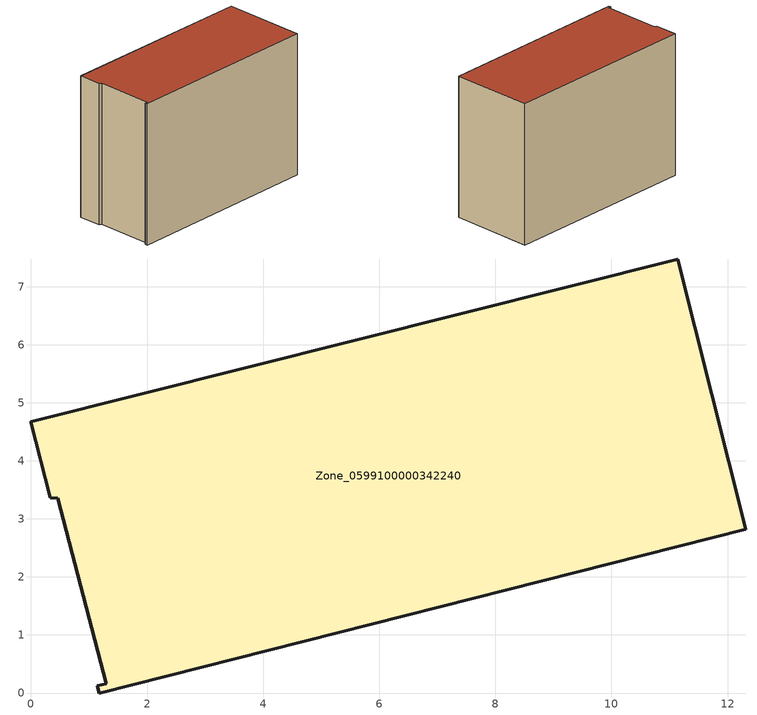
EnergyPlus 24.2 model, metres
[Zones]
Zone_0599100000342240
 floor ground (C_G): 0.46,3.36 0.33,3.36 0,4.67 11.14,7.48 12.31,2.82 1.18,0 1.14,0.12 1.29,0.16 z0
 wall outside (C_F): 1.18,0 12.31,2.82 11.14,7.48 0,4.67 0.33,3.36 0.46,3.36 1.29,0.16 1.14,0.12 1.18,0 z0:8.3
 roof outside (C_R): 0.33,3.36 0.46,3.36 1.29,0.16 1.14,0.12 1.18,0 12.31,2.82 11.14,7.48 0,4.67 z8.3
[BUILDING]
Pand.0599100000342240: North Axis=0; Terrain=City; Loads Convergence Tolerance Value=0.04; Temperature Convergence Tolerance Value=0.4; Solar Distribution=FullExterior; Maximum Number of Warmup Days=25; Minimum Number of Warmup Days=1
[Site:Location]
Rotterdam.The.Hague.AP_ZH_NLD Design_Conditions: Latitude=51.96; Longitude=4.45; Time Zone=1; Elevation=-4.5
[SITE:GROUNDTEMPERATURE:BUILDINGSURFACE]
18, 18, 18, 18, 18, 18, 18, 18, 18, 18, 18, 18
[MATERIAL] Thermal Absorptance=0.9; Solar Absorptance=0.7; Visible Absorptance=0.7
Name | Roughness | Thickness | Conductivity | Density | Specific Heat
G.TI.1992-2005 | MediumSmooth | 0.15 | 0.06 | 540 | 1210
F.TI.1992-2005 | Rough | 0.3 | 0.12 | 1920 | 840
R.TI.1992-2005 | MediumRough | 0.2 | 0.08 | 1500 | 1000
[CONSTRUCTION]
C_G: G.TI.1992-2005
C_F: F.TI.1992-2005
C_R: R.TI.1992-2005
[ZONE]
Zone_0599100000342240: Type=1; Multiplier=1; Ceiling Height=Autocalculate; Volume=Autocalculate; Floor Area=autocalculate; Part of Total Floor Area=Yes
[ZONEINFILTRATION:DESIGNFLOWRATE]
Infil_Zone_0599100000342240: Zone or ZoneList or Space or SpaceList=Zone_0599100000342240; Schedule=AlwaysOn; Design Flow Rate Calculation Method=Flow/Area; Flow Rate per Floor Area=0.0015; Constant Term Coefficient=1; Temperature Term Coefficient=0; Velocity Term Coefficient=0; Velocity Squared Term Coefficient=0
[HVACTEMPLATE:ZONE:IDEALLOADSAIRSYSTEM]
Zone_0599100000342240: Maximum Heating Supply Air Temperature=50; Minimum Cooling Supply Air Temperature=13; Maximum Heating Supply Air Humidity Ratio=0.0156; Minimum Cooling Supply Air Humidity Ratio=0.0077; Heating Limit=NoLimit; Cooling Limit=NoLimit; Dehumidification Control Type=ConstantSensibleHeatRatio; Cooling Sensible Heat Ratio=0.7; Dehumidification Setpoint=60; Humidification Control Type=None; Humidification Setpoint=30; Outdoor Air Method=None; Outdoor Air Flow Rate per Person=0.00944; Outdoor Air Flow Rate per Zone Floor Area=0; Outdoor Air Flow Rate per Zone=0; Demand Controlled Ventilation Type=None; Outdoor Air Economizer Type=NoEconomizer; Heat Recovery Type=None; Sensible Heat Recovery Effectiveness=0.7; Latent Heat Recovery Effectiveness=0.65
[ZONECONTROL:THERMOSTAT]
ThermostatControl_Zone_0599100000342240: Zone or ZoneList=Zone_0599100000342240; Control Type Schedule=DualSetpointControlType; Control 1=Thermostat_Zone_0599100000342240; Temperature Difference Between Cutout And Setpoint=0
[THERMOSTATSETPOINT:DUALSETPOINT]
Thermostat_Zone_0599100000342240: Heating Setpoint Temperature Schedule=HeatingSetpoint_Zone_0599100000342240; Cooling Setpoint Temperature Schedule=CoolingSetpoint_Zone_0599100000342240
[SCHEDULE:COMPACT]
HeatingSetpoint_Zone_0599100000342240: Through: 12/31, For: AllDays, Until: 24:00, 21
CoolingSetpoint_Zone_0599100000342240: Through: 12/31, For: AllDays, Until: 24:00, 24
DualSetpointControlType: Through: 12/31, For: AllDays, Until: 24:00, 4
AlwaysOn: Through: 12/31, For: AllDays, Until: 24:00, 1
